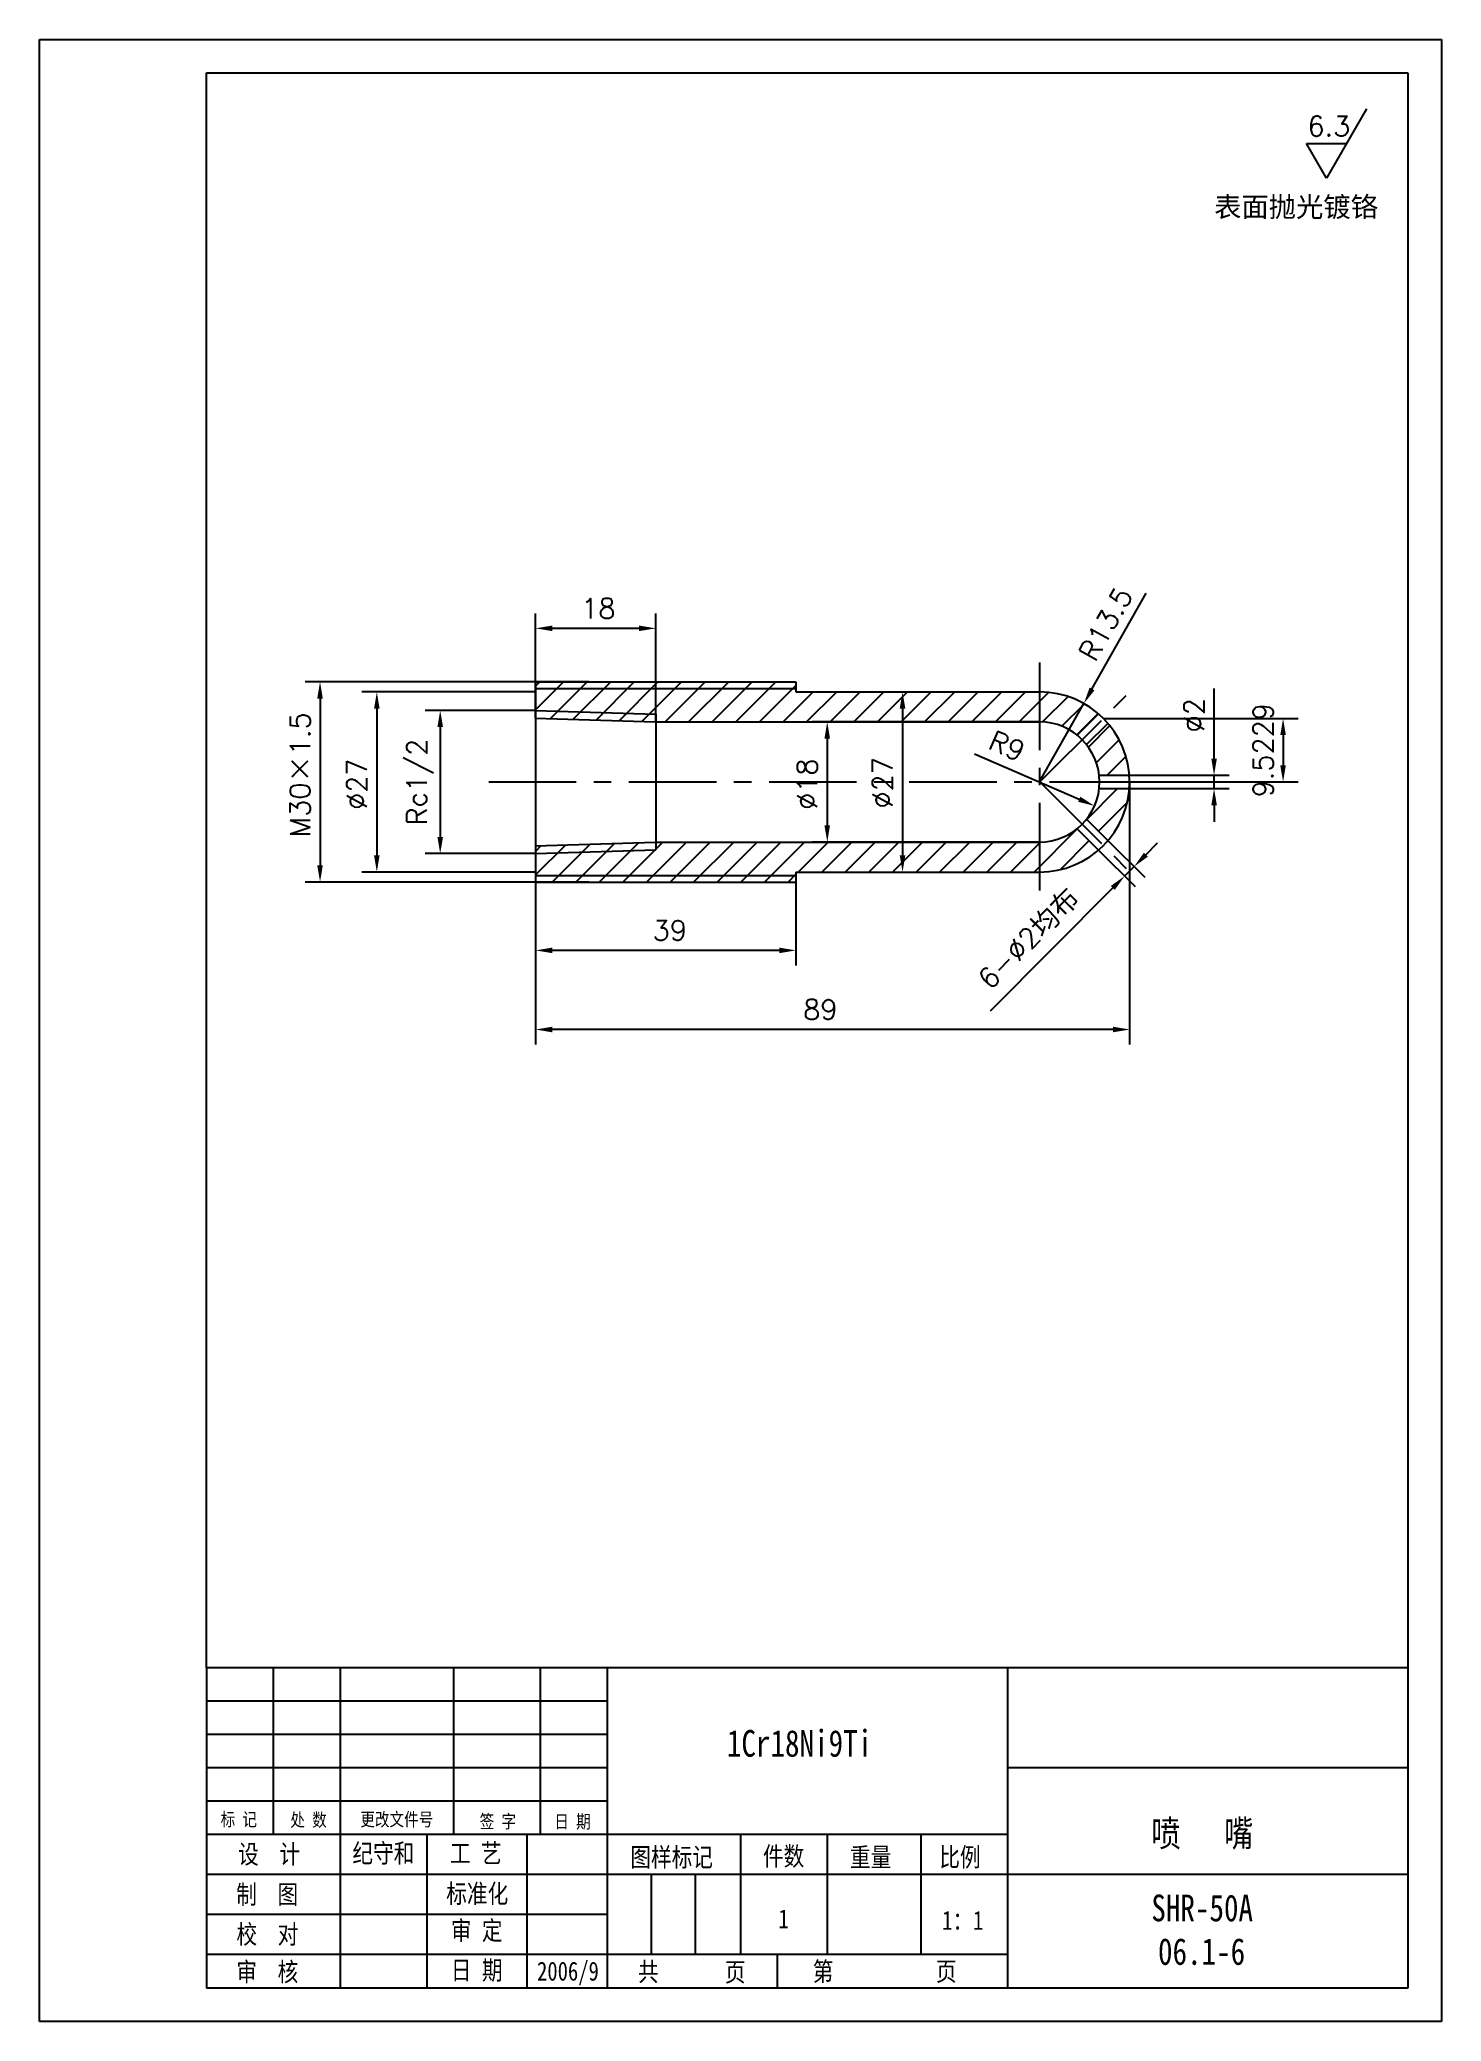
# Model space of a CAD drawing. Extents: x 346 to 556, y 136 to 433.
import ezdxf

# ---------------------------------------------------------------- set-up
doc = ezdxf.new("R2010")
doc.units = 0
doc.header["$LTSCALE"] = 10.5
doc.header["$MEASUREMENT"] = 0
doc.linetypes.add('CENTER', pattern=[2, 1.25, -0.25, 0.25, -0.25])
doc.layers.get('DEFPOINTS').update_dxf_attribs({"linetype": 'CONTINUOUS'})
doc.layers.add('PART', color=3, linetype='CONTINUOUS')
doc.layers.add('SMPEN_THICK', color=7, linetype='CONTINUOUS')
doc.styles.add('HZDX', font='', dxfattribs={"width": 0.8, "height": 7.5})
doc.styles.get("Standard").update_dxf_attribs({"font": 'txt.shx', "height": 3, "bigfont": 'hzfs.shx'})
doc.styles.get('HZDX').set_extended_font_data('SimSun')
doc.dimstyles.get("Standard").update_dxf_attribs({"dimtxt": 0.18, "dimasz": 0.18, "dimexe": 0.18, "dimexo": 0.0625, "dimgap": 0.09, "dimtad": 0, "dimtih": 1, "dimtoh": 1, "dimdec": 4, "dimzin": 0, "dimdsep": 46, "dimtxsty": 'Standard', "dimcen": 0.09, "dimadec": 0, "dimazin": 0, "dimtfac": 1, "dimtdec": 4, "dimtofl": 0, "dimtmove": 0, "dimatfit": 3, "dimfxl": 1, "dimtolj": 1, "dimtzin": 0, "dimarcsym": 0})

# ---------------------------------------------------------------- blocks, each defined once
blk = doc.blocks.new('*D5')
at = {"layer": 'DEFPOINTS', "color": 0, "transparency": 16777216}
for p in [(496.1, 330.4), (464.3, 312.4), (496.1, 312.4)]:
    blk.add_point(p, dxfattribs=at)
at = {"layer": 'SMPEN_THICK', "color": 2, "lineweight": -2, "transparency": 16777216}
for p, q in [((496.1, 330.4), (462.05, 330.4)), ((464.3, 327.9), (464.3, 314.9)), ((496.1, 312.4), (462.05, 312.4))]:
    blk.add_line(p, q, dxfattribs=at)
at = {"layer": 'SMPEN_THICK', "color": 2, "transparency": 16777216}
for points in [[(463.88, 327.9), (464.71, 327.9), (464.3, 330.4)], [(463.88, 314.9), (464.71, 314.9), (464.3, 312.4)]]:
    blk.add_solid(points, dxfattribs=at)
at = {"layer": 'SMPEN_THICK', "color": 2, "transparency": 16777216, "insert": (461.3, 321.07), "char_height": 3, "attachment_point": 5, "rotation": 90}
blk.add_mtext('\\A1;%%c18', dxfattribs=at)
blk = doc.blocks.new('*D6')
at = {"layer": 'DEFPOINTS', "color": 0, "transparency": 16777216}
for p in [(420.6, 334.9), (396.82, 307.9), (420.6, 307.9)]:
    blk.add_point(p, dxfattribs=at)
at = {"layer": 'SMPEN_THICK', "color": 2, "lineweight": -2, "transparency": 16777216}
for p, q in [((420.6, 334.9), (394.57, 334.9)), ((396.82, 332.4), (396.82, 310.4)), ((420.6, 307.9), (394.57, 307.9))]:
    blk.add_line(p, q, dxfattribs=at)
at = {"layer": 'SMPEN_THICK', "color": 2, "transparency": 16777216}
for points in [[(396.4, 332.4), (397.23, 332.4), (396.82, 334.9)], [(396.4, 310.4), (397.23, 310.4), (396.82, 307.9)]]:
    blk.add_solid(points, dxfattribs=at)
at = {"layer": 'SMPEN_THICK', "color": 2, "transparency": 16777216, "insert": (393.82, 321.07), "char_height": 3, "attachment_point": 5, "rotation": 90}
blk.add_mtext('\\A1;%%c27', dxfattribs=at)
blk = doc.blocks.new('*D7')
at = {"layer": 'DEFPOINTS', "color": 0, "transparency": 16777216}
for p in [(459.6, 334.9), (459.6, 307.9), (475.58, 307.9)]:
    blk.add_point(p, dxfattribs=at)
at = {"layer": 'SMPEN_THICK', "color": 2, "lineweight": -2, "transparency": 16777216}
for p, q in [((459.6, 334.9), (477.83, 334.9)), ((475.58, 332.4), (475.58, 310.4)), ((459.6, 307.9), (477.83, 307.9))]:
    blk.add_line(p, q, dxfattribs=at)
at = {"layer": 'SMPEN_THICK', "color": 2, "transparency": 16777216}
for points in [[(475.16, 332.4), (475.99, 332.4), (475.58, 334.9)], [(475.16, 310.4), (475.99, 310.4), (475.58, 307.9)]]:
    blk.add_solid(points, dxfattribs=at)
at = {"layer": 'SMPEN_THICK', "color": 2, "transparency": 16777216, "insert": (472.58, 321.27), "char_height": 3, "attachment_point": 5, "rotation": 90}
blk.add_mtext('\\A1;%%c27', dxfattribs=at)
blk = doc.blocks.new('*D8')
at = {"layer": 'DEFPOINTS', "color": 0, "transparency": 16777216}
for p in [(428.6, 336.4), (388.31, 306.4), (428.6, 306.4)]:
    blk.add_point(p, dxfattribs=at)
at = {"layer": 'SMPEN_THICK', "color": 2, "lineweight": -2, "transparency": 16777216}
for p, q in [((428.6, 336.4), (386.06, 336.4)), ((388.31, 333.9), (388.31, 308.9)), ((428.6, 306.4), (386.06, 306.4))]:
    blk.add_line(p, q, dxfattribs=at)
at = {"layer": 'SMPEN_THICK', "color": 2, "transparency": 16777216}
for points in [[(387.89, 333.9), (388.72, 333.9), (388.31, 336.4)], [(387.89, 308.9), (388.72, 308.9), (388.31, 306.4)]]:
    blk.add_solid(points, dxfattribs=at)
at = {"layer": 'SMPEN_THICK', "color": 2, "transparency": 16777216, "insert": (385.31, 322.46), "char_height": 3, "attachment_point": 5, "rotation": 90}
blk.add_mtext('\\A1;M30{\\f仿宋_GB2312|b0|i0|c134|p49;×}1.5', dxfattribs=at)
blk = doc.blocks.new('*D9')
at = {"layer": 'DEFPOINTS', "color": 0, "transparency": 16777216}
for p in [(502.74, 333.15), (496.1, 321.4)]:
    blk.add_point(p, dxfattribs=at)
at = {"layer": 'SMPEN_THICK', "color": 2, "lineweight": -2, "transparency": 16777216}
for p, q in [((503.96, 335.33), (512.08, 349.7)), ((496.1, 321.4), (502.74, 333.15))]:
    blk.add_line(p, q, dxfattribs=at)
at = {"layer": 'SMPEN_THICK', "color": 2, "transparency": 16777216}
blk.add_solid([(503.6, 335.54), (504.33, 335.13), (502.74, 333.15)], dxfattribs=at)
at = {"layer": 'SMPEN_THICK', "color": 2, "transparency": 16777216, "insert": (506.02, 345.08), "char_height": 3, "attachment_point": 5, "rotation": 60.5453}
blk.add_mtext('\\A1;R13.5', dxfattribs=at)
blk = doc.blocks.new('*D10')
at = {"layer": 'DEFPOINTS', "color": 0, "transparency": 16777216}
for p in [(496.1, 321.4), (504.35, 317.81)]:
    blk.add_point(p, dxfattribs=at)
at = {"layer": 'SMPEN_THICK', "color": 2, "lineweight": -2, "transparency": 16777216}
blk.add_line((486.35, 325.63), (502.06, 318.81), dxfattribs=at)
at = {"layer": 'SMPEN_THICK', "color": 2, "transparency": 16777216}
blk.add_solid([(502.22, 319.19), (501.89, 318.43), (504.35, 317.81)], dxfattribs=at)
at = {"layer": 'SMPEN_THICK', "color": 2, "transparency": 16777216, "insert": (491.22, 326.79), "char_height": 3, "attachment_point": 5, "rotation": 336.5132}
blk.add_mtext('\\A1;R9', dxfattribs=at)
blk = doc.blocks.new('*D11')
at = {"layer": 'DEFPOINTS', "color": 0, "transparency": 16777216}
for p in [(509.56, 322.4), (509.56, 320.4), (522.25, 320.4)]:
    blk.add_point(p, dxfattribs=at)
at = {"layer": 'SMPEN_THICK', "color": 2, "lineweight": -2, "transparency": 16777216}
for p, q in [((522.25, 324.9), (522.25, 335.4)), ((509.56, 322.4), (524.5, 322.4)), ((522.25, 320.4), (522.25, 322.4)), ((509.56, 320.4), (524.5, 320.4)), ((522.25, 317.9), (522.25, 315.4))]:
    blk.add_line(p, q, dxfattribs=at)
at = {"layer": 'SMPEN_THICK', "color": 2, "transparency": 16777216}
for points in [[(521.84, 324.9), (522.67, 324.9), (522.25, 322.4)], [(521.84, 317.9), (522.67, 317.9), (522.25, 320.4)]]:
    blk.add_solid(points, dxfattribs=at)
at = {"layer": 'SMPEN_THICK', "color": 2, "transparency": 16777216, "insert": (519.25, 331.4), "char_height": 3, "attachment_point": 5, "rotation": 90}
blk.add_mtext('\\A1;%%c2', dxfattribs=at)
blk = doc.blocks.new('*D12')
at = {"layer": 'DEFPOINTS', "color": 0, "transparency": 16777216}
for p in [(506.35, 312.61), (504.93, 311.19), (508.85, 307.29)]:
    blk.add_point(p, dxfattribs=at)
at = {"layer": 'SMPEN_THICK', "color": 2, "lineweight": -2, "transparency": 16777216}
for p, q in [((506.35, 312.61), (511.86, 307.12)), ((512.03, 310.48), (513.79, 312.26)), ((504.93, 311.19), (510.45, 305.71)), ((510.26, 308.71), (508.85, 307.29)), ((507.09, 305.52), (488.73, 287.07))]:
    blk.add_line(p, q, dxfattribs=at)
at = {"layer": 'SMPEN_THICK', "color": 2, "transparency": 16777216}
for points in [[(511.73, 310.78), (512.32, 310.19), (510.26, 308.71)], [(506.79, 305.82), (507.38, 305.23), (508.85, 307.29)]]:
    blk.add_solid(points, dxfattribs=at)
at = {"layer": 'SMPEN_THICK', "color": 2, "transparency": 16777216, "insert": (494.56, 297.86), "char_height": 3, "attachment_point": 5, "rotation": 45.1385}
blk.add_mtext('\\A1;6-%%c2{\\f宋体|b0|i0|c134|p2;均布}', dxfattribs=at)
blk = doc.blocks.new('*D13')
at = {"layer": 'DEFPOINTS', "color": 0, "transparency": 16777216}
for p in [(420.6, 332.13), (406.31, 310.66), (420.6, 310.66)]:
    blk.add_point(p, dxfattribs=at)
at = {"layer": 'SMPEN_THICK', "color": 2, "lineweight": -2, "transparency": 16777216}
for p, q in [((420.6, 332.13), (404.06, 332.13)), ((406.31, 329.63), (406.31, 313.16)), ((420.6, 310.66), (404.06, 310.66))]:
    blk.add_line(p, q, dxfattribs=at)
at = {"layer": 'SMPEN_THICK', "color": 2, "transparency": 16777216}
for points in [[(405.9, 329.63), (406.73, 329.63), (406.31, 332.13)], [(405.9, 313.16), (406.73, 313.16), (406.31, 310.66)]]:
    blk.add_solid(points, dxfattribs=at)
at = {"layer": 'SMPEN_THICK', "color": 2, "transparency": 16777216, "insert": (403.31, 321.4), "char_height": 3, "attachment_point": 5, "rotation": 90}
blk.add_mtext('\\A1;Rc1/2', dxfattribs=at)
blk = doc.blocks.new('*D14')
at = {"layer": 'DEFPOINTS', "color": 0, "transparency": 16777216}
for p in [(505.67, 330.92), (505.67, 321.4), (532.59, 321.4)]:
    blk.add_point(p, dxfattribs=at)
at = {"layer": 'SMPEN_THICK', "color": 2, "lineweight": -2, "transparency": 16777216}
for p, q in [((505.67, 330.92), (534.84, 330.92)), ((532.59, 328.42), (532.59, 323.9)), ((505.67, 321.4), (534.84, 321.4))]:
    blk.add_line(p, q, dxfattribs=at)
at = {"layer": 'SMPEN_THICK', "color": 2, "transparency": 16777216}
for points in [[(532.17, 328.42), (533, 328.42), (532.59, 330.92)], [(532.17, 323.9), (533, 323.9), (532.59, 321.4)]]:
    blk.add_solid(points, dxfattribs=at)
at = {"layer": 'SMPEN_THICK', "color": 2, "transparency": 16777216, "insert": (529.59, 326.16), "char_height": 3, "attachment_point": 5, "rotation": 90}
blk.add_mtext('\\A1;9.5229', dxfattribs=at)
blk = doc.blocks.new('*D15')
at = {"layer": 'DEFPOINTS', "color": 0, "transparency": 16777216}
for p in [(509.6, 321.4), (420.6, 306.4), (420.6, 284.3)]:
    blk.add_point(p, dxfattribs=at)
at = {"layer": 'SMPEN_THICK', "color": 2, "lineweight": -2, "transparency": 16777216}
for p, q in [((509.6, 321.4), (509.6, 282.05)), ((420.6, 306.4), (420.6, 282.05)), ((507.1, 284.3), (423.1, 284.3))]:
    blk.add_line(p, q, dxfattribs=at)
at = {"layer": 'SMPEN_THICK', "color": 2, "transparency": 16777216}
for points in [[(423.1, 284.72), (423.1, 283.88), (420.6, 284.3)], [(507.1, 284.72), (507.1, 283.88), (509.6, 284.3)]]:
    blk.add_solid(points, dxfattribs=at)
at = {"layer": 'SMPEN_THICK', "color": 2, "transparency": 16777216, "insert": (463.27, 287.3), "char_height": 3, "attachment_point": 5}
blk.add_mtext('\\A1;89', dxfattribs=at)
blk = doc.blocks.new('*D16')
at = {"layer": 'DEFPOINTS', "color": 0, "transparency": 16777216}
for p in [(420.6, 306.4), (459.6, 306.4), (420.6, 296.16)]:
    blk.add_point(p, dxfattribs=at)
at = {"layer": 'SMPEN_THICK', "color": 2, "lineweight": -2, "transparency": 16777216}
for p, q in [((420.6, 306.4), (420.6, 293.91)), ((459.6, 306.4), (459.6, 293.91)), ((457.1, 296.16), (423.1, 296.16))]:
    blk.add_line(p, q, dxfattribs=at)
at = {"layer": 'SMPEN_THICK', "color": 2, "transparency": 16777216}
for points in [[(423.1, 296.57), (423.1, 295.74), (420.6, 296.16)], [(457.1, 296.57), (457.1, 295.74), (459.6, 296.16)]]:
    blk.add_solid(points, dxfattribs=at)
at = {"layer": 'SMPEN_THICK', "color": 2, "transparency": 16777216, "insert": (440.71, 299.16), "char_height": 3, "attachment_point": 5}
blk.add_mtext('\\A1;39', dxfattribs=at)
blk = doc.blocks.new('*D17')
at = {"layer": 'DEFPOINTS', "color": 0, "transparency": 16777216}
for p in [(420.6, 344.42), (420.6, 330.97), (438.6, 330.4)]:
    blk.add_point(p, dxfattribs=at)
at = {"layer": 'SMPEN_THICK', "color": 2, "lineweight": -2, "transparency": 16777216}
for p, q in [((420.6, 330.97), (420.6, 346.67)), ((438.6, 330.4), (438.6, 346.67)), ((436.1, 344.42), (423.1, 344.42))]:
    blk.add_line(p, q, dxfattribs=at)
at = {"layer": 'SMPEN_THICK', "color": 2, "transparency": 16777216}
for points in [[(423.1, 344.84), (423.1, 344.01), (420.6, 344.42)], [(436.1, 344.84), (436.1, 344.01), (438.6, 344.42)]]:
    blk.add_solid(points, dxfattribs=at)
at = {"layer": 'SMPEN_THICK', "color": 2, "transparency": 16777216, "insert": (430.01, 347.42), "char_height": 3, "attachment_point": 5}
blk.add_mtext('\\A1;18', dxfattribs=at)

msp = doc.modelspace()

# ---------------------------------------------------------------- hatches: boundary and pattern name
at = {"layer": 'SMPEN_THICK'}
h = msp.add_hatch(dxfattribs=at)
h.set_pattern_fill('ANSI31', color=256, scale=20, style=0)
h.paths.add_polyline_path([(438.59712, 331.57011), (420.59712, 332.13263), (420.59712, 330.96506), (438.59712, 330.40254)], flags=16)
h.paths.add_polyline_path([(496.09712, 334.89837), (459.59712, 334.89837), (459.59712, 335.39837), (420.59712, 335.39837), (420.59712, 332.13263), (438.59712, 331.57011), (438.59712, 330.39837), (496.09712, 330.39837)])
h.paths.add_polyline_path([(459.59712, 336.39837), (420.59712, 336.39837), (420.59712, 335.39837), (459.59712, 335.39837)])
h.paths.add_polyline_path([(496.09712, 334.89837), (496.09712, 330.39837, -0.171063471), (501.7401, 328.40956), (504.93442, 331.60387, 0.180335831)])
h.paths.add_polyline_path([(506.34521, 330.18624), (503.14917, 326.9902, -0.140686698), (505.04139, 322.39837), (509.56003, 322.39837, 0.1600195)])
h.paths.add_polyline_path([(509.56003, 320.39837), (505.04139, 320.39837, -0.140686698), (503.14917, 315.80655), (506.34521, 312.61051, 0.1600195)])
h.paths.add_polyline_path([(504.93442, 311.19288), (501.7401, 314.38719, -0.171063471), (496.09712, 312.39837), (496.09712, 307.89837, 0.180335831)])
h.paths.add_polyline_path([(496.09712, 312.39837), (438.59712, 312.39837), (438.59712, 311.22664), (420.59712, 310.66411), (420.59712, 307.39837), (459.59712, 307.39837), (459.59712, 307.89837), (496.09712, 307.89837)])
h.paths.add_polyline_path([(438.59712, 312.39421), (420.59712, 311.83168), (420.59712, 310.66411), (438.59712, 311.22664)])
h.paths.add_polyline_path([(459.59712, 307.39837), (420.59712, 307.39837), (420.59712, 306.39837), (459.59712, 306.39837)])

# ---------------------------------------------------------------- linework, layer by layer
at = {"layer": 'PART', "color": 6, "linetype": 'Continuous'}
for p, q in [((346.30103, 432.65178), (556.30103, 432.65178)), ((556.30103, 432.65178), (556.30103, 135.65178)), ((556.30103, 135.65178), (346.30103, 135.65178))]:
    msp.add_line(p, q, dxfattribs=at)
at = {"layer": 'PART', "color": 5, "linetype": 'Continuous'}
for p, q in [((371.30103, 427.65178), (551.30103, 427.65178)), ((551.30103, 427.65178), (551.30103, 140.65178)), ((371.30103, 188.65178), (371.30103, 140.65178)), ((551.30103, 140.65178), (371.30103, 140.65178))]:
    msp.add_line(p, q, dxfattribs=at)
at = {"layer": 'PART', "linetype": 'Continuous'}
for p, q in [((381.30103, 188.65178), (381.30103, 163.65178)), ((391.30103, 188.65178), (391.30103, 140.65178)), ((408.30103, 188.65178), (408.30103, 163.65178)), ((421.30103, 188.65178), (421.30103, 163.65178)), ((431.30103, 188.65178), (431.30103, 140.65178)), ((491.30103, 188.65178), (491.30103, 140.65178)), ((551.30103, 173.65178), (491.30103, 173.65178)), ((404.30103, 163.65178), (404.30103, 140.65178)), ((419.30103, 163.65178), (419.30103, 140.65178)), ((451.30103, 163.65178), (451.30103, 145.65178)), ((464.30103, 163.65178), (464.30103, 145.65178)), ((478.30103, 163.65178), (478.30103, 145.65178)), ((437.90103, 157.65178), (437.90103, 145.65178)), ((444.50103, 157.65178), (444.50103, 145.65178)), ((551.30103, 157.65178), (491.30103, 157.65178)), ((456.7788, 145.65178), (456.7788, 140.65178))]:
    msp.add_line(p, q, dxfattribs=at)
at = {"layer": 'SMPEN_THICK', "color": 6}
msp.add_line((346.30103, 135.65178), (346.30103, 432.65178), dxfattribs=at)
at = {"layer": 'SMPEN_THICK', "color": 5}
for p, q in [((371.30103, 188.65178), (371.30103, 427.65178)), ((551.30103, 188.65178), (371.30103, 188.65178))]:
    msp.add_line(p, q, dxfattribs=at)
at = {"layer": 'SMPEN_THICK'}
for p, q in [((545.11181, 422.26201), (539.11181, 411.86971)), ((539.11181, 411.86971), (536.11181, 417.06586)), ((536.11181, 417.06586), (542.11181, 417.06586)), ((420.59712, 335.39837), (459.59712, 335.39837)), ((420.59712, 332.13263), (438.59712, 331.57011)), ((420.59712, 310.66411), (438.59712, 311.22664)), ((420.59712, 307.39837), (459.59712, 307.39837)), ((431.30103, 183.65178), (371.30103, 183.65178)), ((431.30103, 178.65178), (371.30103, 178.65178)), ((431.30103, 173.65178), (371.30103, 173.65178)), ((431.30103, 168.65178), (371.30103, 168.65178)), ((491.30103, 163.65178), (371.30103, 163.65178)), ((491.30103, 157.65178), (371.30103, 157.65178)), ((431.30103, 151.65178), (371.30103, 151.65178)), ((491.30103, 145.65178), (371.30103, 145.65178))]:
    msp.add_line(p, q, dxfattribs=at)
at = {"layer": 'SMPEN_THICK', "color": 1, "linetype": 'CENTER'}
for p, q in [((496.09712, 339.28247), (496.09712, 302.57505)), ((496.09712, 321.35236), (509.37468, 334.62991)), ((413.57422, 321.39837), (514.86143, 321.39837)), ((496.09712, 321.44439), (509.37468, 308.16683))]:
    msp.add_line(p, q, dxfattribs=at)
at = {"layer": 'SMPEN_THICK', "color": 4}
for p, q in [((420.59712, 336.39837), (420.59712, 306.39837)), ((420.59712, 336.39837), (459.59712, 336.39837)), ((459.59712, 336.39837), (459.59712, 334.89837)), ((459.59712, 334.89837), (496.09712, 334.89837)), ((420.56066, 330.9662), (438.56066, 330.40368)), ((438.59712, 331.57011), (438.59712, 311.22664)), ((438.59712, 330.39837), (496.09712, 330.39837)), ((501.7401, 328.40956), (504.93442, 331.60387)), ((503.14917, 326.9902), (506.34521, 330.18624)), ((505.04139, 322.39837), (509.56003, 322.39837)), ((505.04139, 320.39837), (509.56003, 320.39837)), ((503.14917, 315.80655), (506.34521, 312.61051)), ((420.56066, 311.83054), (438.56066, 312.39307)), ((438.59712, 312.39837), (496.09712, 312.39837)), ((501.7401, 314.38719), (504.93442, 311.19288)), ((420.59712, 306.39837), (459.59712, 306.39837)), ((459.59712, 307.89837), (459.59712, 306.39837)), ((459.59712, 307.89837), (496.09712, 307.89837))]:
    msp.add_line(p, q, dxfattribs=at)
for radius in [13.5, 9]:
    msp.add_arc((496.09712, 321.39837), radius, 270, 90, dxfattribs=at)

# ---------------------------------------------------------------- texts
at = {"layer": 'SMPEN_THICK', "style": 'HZDX', "width": 0.8}
for s, height, p in [('1Cr18Ni9Ti', 4, (449.26064, 175.31788)), ('标 记', 2, (373.41785, 164.92232)), ('处 数', 2, (383.86005, 164.85827)), ('更改文件号', 2, (394.34956, 164.92321)), ('签 字', 2, (412.21354, 164.61907)), ('日 期', 2, (423.40237, 164.59729)), ('喷   嘴', 4, (512.849, 161.84234)), ('设  计', 2.835, (376.03765, 159.29701)), ('纪守和', 2.835, (393.15394, 159.42856)), ('工 艺', 2.835, (407.77939, 159.43074)), ('图样标记', 2.835, (434.79808, 158.83978)), ('件数', 2.835, (454.66907, 158.9884)), ('重量', 2.835, (467.70016, 158.84021)), ('比例', 2.835, (481.08575, 158.8587)), ('制  图', 2.835, (375.75773, 153.26506)), ('标准化', 2.835, (407.21955, 153.37646)), ('SHR-50A', 4, (512.849, 150.64742)), ('1', 2.835, (456.98895, 149.60525)), ('1：1', 2.835, (481.51117, 149.37034)), ('校  对', 2.835, (375.78752, 147.28624)), ('审 定', 2.835, (407.91296, 147.84633)), ('06.1-6', 4, (513.85019, 144.12428)), ('审  核', 2.835, (375.77093, 141.65875)), ('日 期', 2.835, (407.91731, 141.89501)), ('2006/9', 2.835, (420.82035, 141.76347)), ('共', 2.835, (435.95104, 141.68389)), ('页', 2.835, (448.95902, 141.61904)), ('第', 2.835, (462.11868, 141.72086)), ('页', 2.835, (480.58402, 141.72086))]:
    msp.add_text(s, height=height, dxfattribs=at).set_placement(p)
at = {"layer": 'SMPEN_THICK', "char_height": 3, "attachment_point": 1}
for s, insert, width in [('6.3', (536.23959, 421.1943), 6.0215), ('{\\f宋体|b0|i0|c134|p2;表面抛光镀铬}', (522.25365, 409.08385), 33.6117)]:
    msp.add_mtext(s, dxfattribs=dict(at, insert=insert, width=width))

# ---------------------------------------------------------------- dimensions: what is measured, and where the dimension line sits
at = {"layer": 'SMPEN_THICK'}
for mpoint, override, picture, middle in [((502.73555, 333.15342), {"dimtxt": 5, "dimasz": 2.5, "dimexe": 2.25, "dimexo": 0, "dimgap": 1.5, "dimtad": 1, "dimtih": 0, "dimtoh": 0, "dimzin": 8, "dimclrd": 2, "dimclre": 2, "dimclrt": 2, "dimtm": 0.115, "dimtfac": 0.66667, "dimtofl": 1, "dimatfit": 1, "dimtvp": 5, "dimtzin": 8}, '*D9', (508.63638, 343.60236)), ((504.35148, 317.81153), {"dimtxt": 5, "dimasz": 2.5, "dimexe": 2.25, "dimexo": 0, "dimgap": 1.5, "dimtad": 1, "dimtih": 0, "dimtoh": 0, "dimzin": 8, "dimclrd": 2, "dimclre": 2, "dimclrt": 2, "dimtm": 0.115, "dimtfac": 0.66667, "dimtofl": 1, "dimtmove": 1, "dimatfit": 1, "dimtvp": 5, "dimtzin": 8}, '*D10', (490.02171, 324.03837))]:
    dim = msp.add_radius_dim(center=(496.09712, 321.39837), mpoint=mpoint, dimstyle='Standard', override=override, dxfattribs=at)
    dim.commit()
    dim.dimension.update_dxf_attribs({"geometry": picture, "text_midpoint": middle, "dimtype": 164})
for base, p1, p2, picture, middle in [((420.59712, 344.4244), (438.59712, 330.39837), (420.59712, 330.96506), '*D17', (430.01259, 344.4244)), ((420.59712, 284.2985), (509.59712, 321.39837), (420.59712, 306.39837), '*D15', (463.26789, 284.2985)), ((420.59712, 296.15667), (459.59712, 306.39837), (420.59712, 306.39837), '*D16', (440.70776, 296.15667))]:
    dim = msp.add_linear_dim(base=base, p1=p1, p2=p2, dimstyle='Standard', override={"dimtxt": 5, "dimasz": 2.5, "dimexe": 2.25, "dimexo": 0, "dimgap": 1.5, "dimtad": 1, "dimtih": 0, "dimtoh": 0, "dimzin": 8, "dimclrd": 2, "dimclre": 2, "dimclrt": 2, "dimtm": 0.115, "dimtfac": 0.66667, "dimtofl": 1, "dimatfit": 1, "dimtvp": 5, "dimtzin": 8}, dxfattribs=at)
    dim.commit()
    dim.dimension.update_dxf_attribs({"geometry": picture, "text_midpoint": middle, "dimtype": 160})
for base, p1, p2, angle, text, picture, middle, dimtype in [((388.30703, 306.39837), (428.59712, 336.39837), (428.59712, 306.39837), 90, 'M<>{\\f仿宋_GB2312|b0|i0|c134|p49;×}1.5', '*D8', (388.30703, 322.45617), 160), ((396.81623, 307.89837), (420.59712, 334.89837), (420.59712, 307.89837), 90, '%%c<>', '*D6', (396.81623, 321.07174), 160), ((475.57585, 307.89837), (459.59712, 334.89837), (459.59712, 307.89837), 90, '%%c<>', '*D7', (475.57585, 321.26952), 160), ((522.25365, 320.39837), (509.56003, 322.39837), (509.56003, 320.39837), 90, '%%c<>', '*D11', (522.25365, 331.39837), 160), ((406.31488, 310.66411), (420.59712, 332.13263), (420.59712, 310.66411), 90, 'Rc1/2', '*D13', (406.31488, 321.39837), 160), ((464.29621, 312.39837), (496.09712, 330.39837), (496.09712, 312.39837), 90, '%%c<>', '*D5', (464.29621, 321.07174), 160), ((508.85268, 307.2935), (506.34521, 312.61051), (504.93442, 311.19288), 225.1384771, '6-%%c<>{\\f宋体|b0|i0|c134|p2;均布}', '*D12', (497.02555, 295.40906), 161)]:
    dim = msp.add_linear_dim(base=base, p1=p1, p2=p2, angle=angle, text=text, dimstyle='Standard', override={"dimtxt": 5, "dimasz": 2.5, "dimexe": 2.25, "dimexo": 0, "dimgap": 1.5, "dimtad": 1, "dimtih": 0, "dimtoh": 0, "dimzin": 8, "dimclrd": 2, "dimclre": 2, "dimclrt": 2, "dimtm": 0.115, "dimtfac": 0.66667, "dimtofl": 1, "dimatfit": 1, "dimtvp": 5, "dimtzin": 8}, dxfattribs=at)
    dim.commit()
    dim.dimension.update_dxf_attribs({"geometry": picture, "text_midpoint": middle, "dimtype": dimtype})
dim = msp.add_linear_dim(base=(532.58541, 321.39837), p1=(505.66604, 330.92128), p2=(505.66604, 321.39837), angle=90, dimstyle='Standard', override={"dimtxt": 5, "dimasz": 2.5, "dimexe": 2.25, "dimexo": 0, "dimgap": 1.5, "dimtad": 1, "dimtih": 0, "dimtoh": 0, "dimzin": 8, "dimclrd": 2, "dimclre": 2, "dimclrt": 2, "dimtm": 0.115, "dimtfac": 0.66667, "dimtofl": 1, "dimatfit": 1, "dimtvp": 5, "dimtzin": 8}, dxfattribs=at)
dim.commit()
dim.dimension.update_dxf_attribs({"geometry": '*D14', "text_midpoint": (532.58541, 326.15982), "dimtype": 160})

doc.saveas('drawing.dxf')
